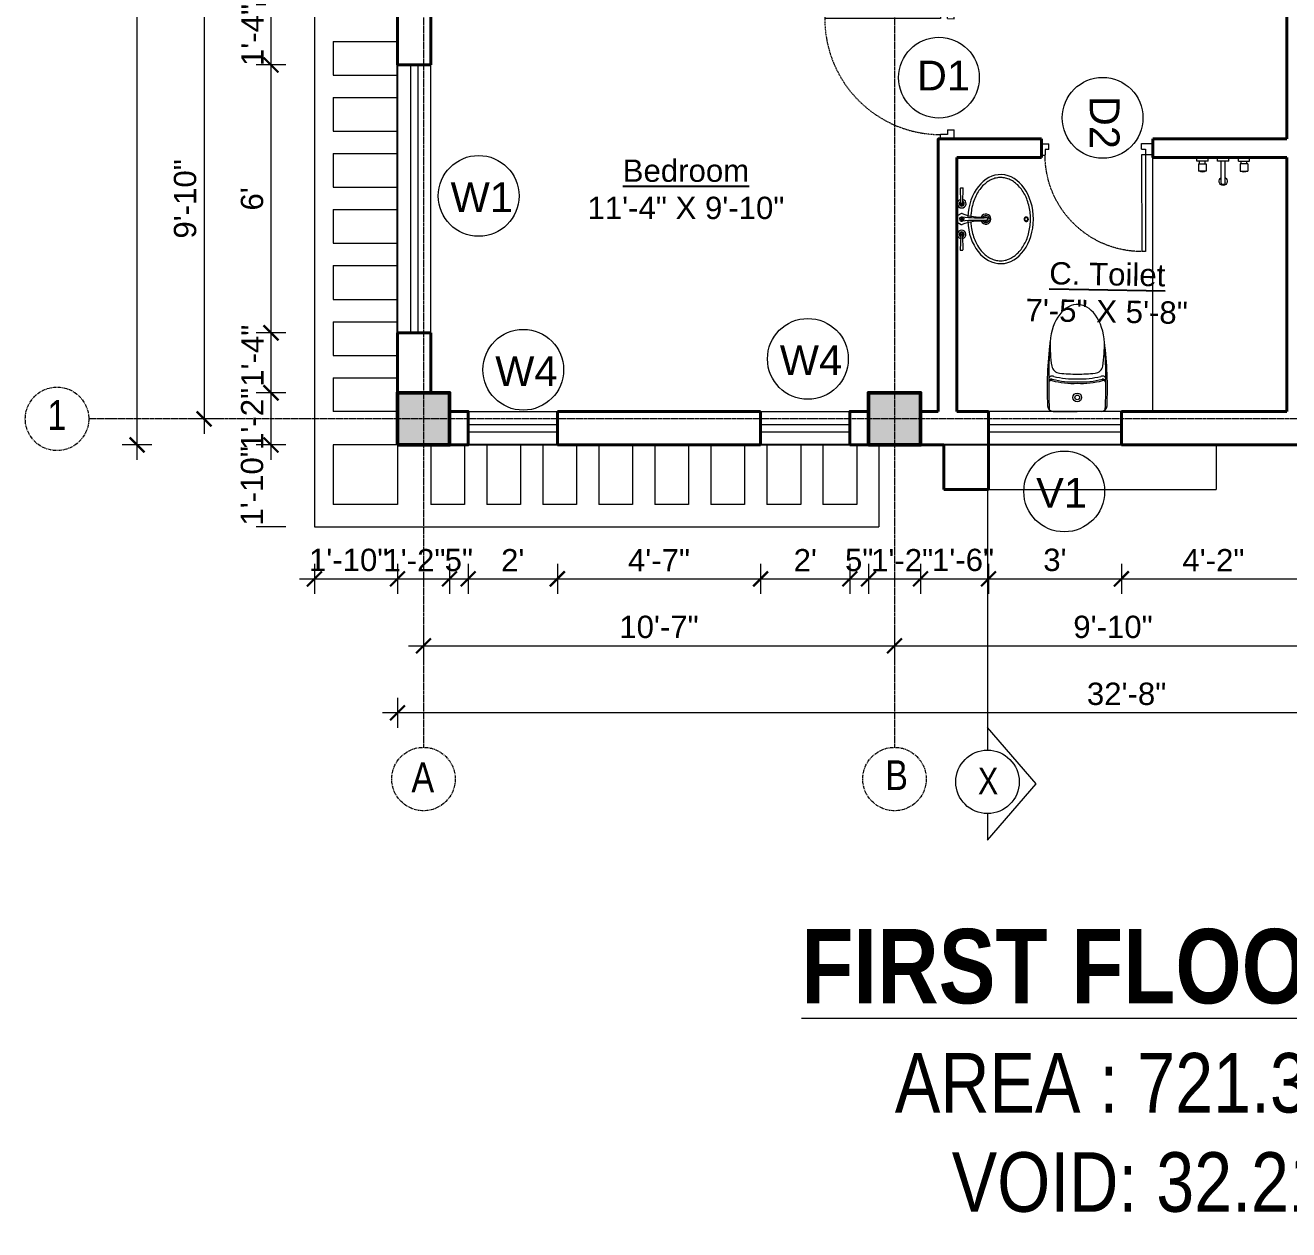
# Model space of a CAD drawing. Header units: inches. Extents: x 136316 to 155547, y -21384 to -17606.
# Drawn here: x 148834.1 to 149173.8, y -19967.6 to -19644 of the extents above; entities that cross this region are included whole.
import ezdxf

# ---------------------------------------------------------------- set-up
doc = ezdxf.new("R2010")
doc.units = ezdxf.units.IN
doc.header["$LTSCALE"] = 0.5
doc.header["$MEASUREMENT"] = 0
doc.header["$PDMODE"] = 66
doc.linetypes.add('CENTER', pattern=[2, 1.25, -0.25, 0.25, -0.25])
doc.linetypes.add('HIDDEN', pattern=[0.375, 0.25, -0.125])
for name, color, linetype, lineweight in [('Annotate-Lite.w', 177, 'Continuous', 9), ('Annotations-Bold.w', 177, 'Continuous', 13), ('C-COLUMN', 1, 'Continuous', 50), ('DIM', 4, 'Continuous', 5), ('DIM 1-100', 4, 'Continuous', 13), ('Door-Window.w', 4, 'Continuous', 15), ('Fittings', 9, 'Continuous', 5), ('Fixture-Fittings.w', 9, 'Continuous', 9), ('PARAPET', 50, 'Continuous', 13), ('TEXT', 220, 'Continuous', 9), ('Text-100.w', 254, 'Continuous', 9), ('Toilet', 7, 'Continuous', 25), ('wall', 1, 'Continuous', 40), ('window', 4, 'Continuous', 13)]:
    doc.layers.add(name, color=color, linetype=linetype, lineweight=lineweight)
doc.styles.add('ARAIL', font='ARIALN.TTF')
doc.styles.add('arial', font='arial.ttf')
doc.styles.add('arial.', font='arial.ttf')
doc.styles.add('gaurav', font='arial.ttf')
doc.styles.get("Standard").update_dxf_attribs({"font": 'arial.ttf'})
doc.dimstyles.new('1 by 96', dxfattribs={"dimtxt": 6, "dimasz": 4, "dimexe": 4, "dimexo": 4, "dimgap": 2, "dimtad": 1, "dimdec": 0, "dimzin": 0, "dimdsep": 46, "dimlunit": 4, "dimtxsty": 'Standard', "dimblk": 'ARCHTICK', "dimcen": 0, "dimdle": 4, "dimadec": 0, "dimazin": 0, "dimtfac": 1, "dimtdec": 0, "dimtix": 1, "dimtofl": 0, "dimtmove": 1, "dimatfit": 3, "dimldrblk": 'ARCHTICK', "dimfxl": 4, "dimfxlon": 1, "dimtolj": 1, "dimtzin": 0, "dimlwd": -1, "dimlwe": -1, "dimarcsym": 0})

# ---------------------------------------------------------------- blocks, each defined once
blk = doc.blocks.new('3-0')
at = {"ltscale": 3}
for p, q in [((11063.05, 10097.68), (11065.97, 10099.9)), ((11065.25, 10097.81), (11066.71, 10098.92)), ((11065.97, 10099.9), (11066.71, 10098.92)), ((11063.05, 10097.68), (11064.53, 10095.73)), ((11065.99, 10096.84), (11064.53, 10095.73)), ((11065.99, 10096.84), (11065.25, 10097.81)), ((11085.5, 10074.13), (11110.32, 10092.96)), ((11086.24, 10073.15), (11111.05, 10091.97)), ((11111.05, 10091.97), (11110.32, 10092.96)), ((11084.04, 10073.02), (11082.57, 10071.91)), ((11082.57, 10071.91), (11084.79, 10068.98)), ((11084.04, 10073.02), (11084.78, 10072.04)), ((11084.78, 10072.04), (11086.24, 10073.15)), ((11086.24, 10073.15), (11085.5, 10074.13)), ((11087.72, 10071.2), (11086.24, 10073.15)), ((11084.79, 10068.98), (11087.72, 10071.2))]:
    blk.add_line(p, q, dxfattribs=at)
at = {"layer": 'Door-Window.w', "color": 9, "linetype": 'HIDDEN', "lineweight": 18}
blk.add_arc((11085.5, 10074.13), 31.16, 37.1906, 127.1465, dxfattribs=at)
blk = doc.blocks.new('tht')
for p in [(672498.79, -367827.02), (672511.67, -367827.02)]:
    blk.add_line(p, (672505.23, -367827.02))
for radius in [1.17, 0.634]:
    blk.add_circle((672505.23, -367823.24), radius)
for centre, radius, start, end in [((672598.59, -367820.91), 101.47, 172.8664, 182.5999), ((672667.29, -367819.26), 169.75, 176.3006, 182.4712), ((672541.19, -367808.57), 43.29, 179.6519, 188.297), ((672469.27, -367808.57), 43.29, 351.703, 0.3481), ((672411.87, -367820.91), 101.47, 357.4001, 7.1336), ((672343.17, -367819.26), 169.75, 357.5288, 3.6994), ((672498.46, -367818.44), 0.947, 62.2033, 161.9404), ((672500.68, -367814.39), 2.36, 190.4701, 264.6079), ((672505.55, -367762.72), 54.26, 264.6079, 269.6591), ((672504.91, -367762.72), 54.26, 270.3409, 275.3921), ((672509.78, -367814.39), 2.36, 275.3921, 349.5299), ((672512, -367818.44), 0.947, 18.0596, 117.7967), ((672498.28, -367819.07), 0.741, 72.3593, 185.9315), ((672498.21, -367819.43), 0.718, 73.3813, 156.4724), ((672504.3, -367795.78), 23.7, 255.6185, 272.2533), ((672504.3, -367795.78), 23.31, 255.6185, 272.2533), ((672504.3, -367796.55), 21.73, 255.6185, 272.4575), ((672506.16, -367796.55), 21.73, 267.5425, 284.3815), ((672506.16, -367795.78), 23.7, 267.7467, 284.3815), ((672506.16, -367795.78), 23.31, 267.7467, 284.3815), ((672512.18, -367819.07), 0.741, 354.0685, 107.6407), ((672512.25, -367819.43), 0.718, 23.5276, 106.6187), ((672498.79, -367825.44), 1.57, 182.5999, 270), ((672511.67, -367825.44), 1.57, 270, 357.4001)]:
    blk.add_arc(centre, radius, start, end)
blk.add_ellipse((672505.23, -367809.67), major_axis=(0, -11.39), ratio=0.648116, start_param=1.570796, end_param=4.592942)
blk = doc.blocks.new('A$C604E024C')
at = {"linetype": 'ByBlock'}
for p, q in [((-107.3, 6.3), (-198.2, 8.5)), ((-101.1, 4.4), (-101.1, -4.4)), ((-101.1, 4.4), (-100.5, 4.4)), ((-100.5, 4.4), (-100.5, 0.6)), ((-100.5, 0.6), (-96.6, 0.6)), ((-100.5, 0), (-100.5, -3.8)), ((-100.5, 0), (-96.6, 0)), ((-96.6, 4.4), (-96.6, 0.6)), ((-96.6, 4.4), (-96, 4.4)), ((-96, 4.4), (-96, -3.8)), ((-5.6, 4.4), (-5.6, -4.4)), ((-5.6, 4.4), (-5, 4.4)), ((-5, 4.4), (-5, -3.8)), ((0, 12.9), (0, -12.9)), ((1.2, 4.4), (1.2, -4.4)), ((1.2, 4.4), (3.5, 4.4)), ((1.8, 3.8), (1.8, 0.6)), ((1.8, 3.8), (3.5, 3.8)), ((1.8, 0.6), (3.5, 0.6)), ((100.4, 2.2), (101, 2.4)), ((107.3, 6.3), (198.2, 8.5)), ((199.2, 7.5), (199.2, -7.5)), ((-107.3, -6.3), (-198.2, -8.5)), ((-101.1, -4.4), (-100.5, -4.4)), ((-100.5, -3.8), (-100.5, -4.4)), ((-96.6, 0), (-96.6, -4.4)), ((-96.6, -4.4), (-96, -4.4)), ((-96, -3.8), (-96, -4.4)), ((-5.6, -4.4), (-1.2, -4.4)), ((-5, -3.8), (-1.2, -3.8)), ((-1.2, -3.8), (-1.2, -4.4)), ((1.2, -4.4), (3.5, -4.4)), ((1.8, 0), (1.8, -3.8)), ((1.8, 0), (3.5, 0)), ((1.8, -3.8), (3.5, -3.8)), ((100.4, -2.2), (101, -2.4)), ((107.3, -6.3), (198.2, -8.5))]:
    blk.add_line(p, q, dxfattribs=at)
for points in [[(34.8, -2.5), (34.8, -2.5, 0.267949), (34.8, 2.5), (19.6, 28.9, 0.267949), (15.2, 31.4), (-15.2, 31.4, 0.267949), (-19.6, 28.9), (-34.8, 2.5, 0.267949), (-34.8, -2.5)], [(0, 12.9), (-4.6, 12.9, 0.267949), (-8.9, 10.4), (-13.5, 2.5, 0.267949), (-13.5, -2.5), (-8.9, -10.4, 0.267949), (-4.6, -12.9), (0, -12.9)], [(0, 12.9), (4.6, 12.9, -0.267949), (8.9, 10.4), (13.5, 2.5, -0.267949), (13.5, -2.5), (8.9, -10.4, -0.267949), (4.6, -12.9), (0, -12.9)], [(-14.6, -149.3, 0.267949), (-14.6, -154.3), (-9.4, -163.2, 0.267949), (-5.1, -165.7), (0, -165.7)], [(14.6, -149.3, -0.267949), (14.6, -154.3), (9.5, -163.2, -0.267949), (5.2, -165.7), (0, -165.7)]]:
    blk.add_lwpolyline(points, format="xyb", dxfattribs=at)
for centre, radius, start, end in [((-148.2, 0), 51.6, 171.62848, 188.37152), ((-198.2, 7.5), 1, 88.57669, 180), ((-98.6, 0), 27.8, 193.93526, 166.06474), ((-98.6, 0), 16.1, 203.47719, 156.52281), ((-98.6, 0), 13.6, 207.82536, 152.17464), ((-98.6, 0), 10.7, 215.76651, 144.23349), ((3.5, 2.2), 2.2, 301.40481, 90), ((3.5, 2.2), 1.6, 270, 90.01417), ((3.5, -1.9), 2.5, 270, 62.70974), ((98.6, 0), 27.8, 13.93526, 346.06474), ((98.6, 0), 16.1, 23.47719, 336.52281), ((98.6, 0), 13.6, 27.82536, 332.17464), ((98.6, 0), 10.7, 35.76651, 324.23349), ((198.2, 7.5), 1, 0, 91.42331), ((-198.2, -7.5), 1, 180, 271.42331), ((-325.4, -117.3), 312.4, 354.13327, 21.56539), ((-1093.1, -109.8), 1085, 357.18281, 5.67785), ((3.5, -1.9), 1.9, 270, 90), ((1083.5, -109.3), 1075.4, 174.30277, 182.87364), ((324.5, -117.1), 311.5, 158.41566, 185.92552), ((198.2, -7.5), 1, 268.57669, 0)]:
    blk.add_arc(centre, radius, start, end, dxfattribs=at)
blk.add_ellipse((98.6, 0), major_axis=(0, 4.4), ratio=0.647537, start_param=-0.996154, end_param=4.137747, dxfattribs=at)
blk.add_open_spline([(100.4, 2.2), (100.2, 2.6), (100, 2.9), (99.5, 3.4), (99.3, 3.6), (98.9, 3.8), (98.7, 3.8), (98.6, 3.8), (98.4, 3.8), (98.1, 3.7), (97.7, 3.5), (97.5, 3.3), (97.1, 2.8), (96.9, 2.5), (96.6, 1.8), (96.5, 1.3), (96.3, 0.3), (96.3, -0.3), (96.5, -1.6), (96.7, -2.1), (97.1, -2.9), (97.4, -3.2), (97.9, -3.6), (98.1, -3.7), (98.6, -3.8), (98.8, -3.8), (99.3, -3.6), (99.6, -3.4), (100, -2.9), (100.2, -2.6), (100.4, -2.2)], degree=3, knots=[5.296065, 5.296065, 5.296065, 5.296065, 5.668493, 5.668493, 6.044953, 6.044953, 6.283185, 6.283185, 6.283185, 6.618814, 6.618814, 6.954443, 6.954443, 7.290072, 7.290072, 7.6257, 7.6257, 8.094621, 8.094621, 8.563542, 8.563542, 8.940002, 8.940002, 9.316461, 9.316461, 9.692921, 9.692921, 10.069381, 10.069381, 10.411893, 10.411893, 10.411893, 10.411893], dxfattribs=at)
blk = doc.blocks.new('basin')
for radius, start, end in [(1.14, 113.503, 66.2712), (0.79, 126.715, 52.8739)]:
    blk.add_arc((134195.31, -39122.53), radius, start, end)
blk.add_ellipse((134195.31, -39125.83), major_axis=(-9.97, 0), ratio=0.736887, start_param=4.757716, end_param=10.948885)
blk.add_ellipse((134195.31, -39131.57), major_axis=(0.448, 0), ratio=0.674502)
for points, knots in [([(134194.69, -39119.15), (134194.32, -39119.17), (134193.96, -39119.2), (134193.09, -39119.32), (134192.57, -39119.42), (134191.58, -39119.69), (134191.1, -39119.85), (134190.19, -39120.23), (134189.76, -39120.45), (134188.95, -39120.93), (134188.57, -39121.2), (134187.89, -39121.77), (134187.59, -39122.07), (134187.06, -39122.71), (134186.83, -39123.04), (134186.45, -39123.73), (134186.3, -39124.08), (134186.09, -39124.79), (134186.03, -39125.15), (134185.99, -39125.61), (134185.99, -39125.72), (134185.99, -39125.83), (134185.99, -39126.08), (134186.01, -39126.34), (134186.11, -39126.94), (134186.2, -39127.29), (134186.47, -39127.97), (134186.64, -39128.31), (134187.06, -39128.96), (134187.31, -39129.28), (134187.88, -39129.88), (134188.2, -39130.16), (134188.9, -39130.7), (134189.28, -39130.94), (134190.1, -39131.39), (134190.53, -39131.59), (134191.45, -39131.93), (134191.92, -39132.08), (134192.9, -39132.31), (134193.4, -39132.4), (134194.43, -39132.51), (134194.94, -39132.53), (134195.97, -39132.52), (134196.49, -39132.48), (134197.5, -39132.35), (134198, -39132.25), (134198.97, -39132), (134199.44, -39131.84), (134200.34, -39131.48), (134200.76, -39131.27), (134201.56, -39130.8), (134201.93, -39130.55), (134202.61, -39130), (134202.91, -39129.71), (134203.45, -39129.1), (134203.69, -39128.78), (134204.08, -39128.12), (134204.24, -39127.78), (134204.48, -39127.09), (134204.56, -39126.74), (134204.64, -39126.04), (134204.64, -39125.69), (134204.57, -39124.98), (134204.49, -39124.62), (134204.25, -39123.91), (134204.09, -39123.56), (134203.69, -39122.89), (134203.45, -39122.56), (134202.89, -39121.93), (134202.58, -39121.63), (134201.88, -39121.07), (134201.49, -39120.81), (134200.67, -39120.35), (134200.22, -39120.13), (134199.3, -39119.77), (134198.81, -39119.62), (134197.81, -39119.37), (134197.29, -39119.28), (134196.49, -39119.19), (134196.22, -39119.16), (134195.94, -39119.15)], [4.778413, 4.778413, 4.778413, 4.778413, 4.89303, 4.89303, 5.060537, 5.060537, 5.228045, 5.228045, 5.395552, 5.395552, 5.56306, 5.56306, 5.730567, 5.730567, 5.898075, 5.898075, 6.065582, 6.065582, 6.233089, 6.233089, 6.283185, 6.283185, 6.283185, 6.401225, 6.401225, 6.564378, 6.564378, 6.727532, 6.727532, 6.890685, 6.890685, 7.053839, 7.053839, 7.216992, 7.216992, 7.380146, 7.380146, 7.543299, 7.543299, 7.706452, 7.706452, 7.869606, 7.869606, 8.032759, 8.032759, 8.195913, 8.195913, 8.359066, 8.359066, 8.52222, 8.52222, 8.685373, 8.685373, 8.848527, 8.848527, 9.01168, 9.01168, 9.174834, 9.174834, 9.337987, 9.337987, 9.501141, 9.501141, 9.668648, 9.668648, 9.836155, 9.836155, 10.003663, 10.003663, 10.17117, 10.17117, 10.338678, 10.338678, 10.506185, 10.506185, 10.673693, 10.673693, 10.8412, 10.8412, 10.929386, 10.929386, 10.929386, 10.929386]), ([(134195.86, -39131.57), (134195.86, -39131.55), (134195.86, -39131.52), (134195.84, -39131.46), (134195.83, -39131.44), (134195.79, -39131.36), (134195.75, -39131.32), (134195.66, -39131.25), (134195.6, -39131.23), (134195.46, -39131.18), (134195.36, -39131.16), (134195.17, -39131.17), (134195.07, -39131.2), (134194.94, -39131.27), (134194.9, -39131.3), (134194.83, -39131.37), (134194.8, -39131.4), (134194.77, -39131.48), (134194.76, -39131.52), (134194.75, -39131.6), (134194.76, -39131.65), (134194.79, -39131.73), (134194.81, -39131.76), (134194.87, -39131.83), (134194.9, -39131.86), (134194.98, -39131.9), (134195.02, -39131.92), (134195.15, -39131.97), (134195.25, -39131.99), (134195.44, -39131.98), (134195.54, -39131.95), (134195.67, -39131.89), (134195.72, -39131.85), (134195.79, -39131.78), (134195.81, -39131.75), (134195.85, -39131.67), (134195.86, -39131.63), (134195.86, -39131.58), (134195.86, -39131.58), (134195.86, -39131.57)], [0, 0, 0, 0, 0.188397, 0.188397, 0.376794, 0.376794, 0.73698, 0.73698, 1.097166, 1.097166, 1.657793, 1.657793, 2.21842, 2.21842, 2.564182, 2.564182, 2.840364, 2.840364, 3.116547, 3.116547, 3.39273, 3.39273, 3.668913, 3.668913, 3.945096, 3.945096, 4.221279, 4.221279, 4.783807, 4.783807, 5.346334, 5.346334, 5.697184, 5.697184, 5.974645, 5.974645, 6.252106, 6.252106, 6.283185, 6.283185, 6.283185, 6.283185])]:
    blk.add_open_spline(points, degree=3, knots=knots)
at = {"xscale": 0.03499430959345774, "yscale": 0.03499430959345774, "zscale": 0.03499430959345774, "rotation": 359.9929103328581}
blk.add_blockref('A$C604E024C', (134195.31, -39117.12), dxfattribs=at)
blk = doc.blocks.new('dhftx')
for p, q in [((6364.08, -39064.57), (6364.08, -39064.07)), ((6367.08, -39064.57), (6364.08, -39064.57)), ((6364.56, -39065.3), (6366.6, -39065.3)), ((6364.56, -39065.3), (6364.56, -39067.3)), ((6366.6, -39067.3), (6364.56, -39067.3)), ((6364.81, -39065.3), (6364.81, -39064.57)), ((6366.34, -39065.3), (6366.34, -39064.57)), ((6366.6, -39065.3), (6366.6, -39067.3)), ((6367.08, -39064.57), (6367.08, -39064.07)), ((6369.66, -39064.57), (6369.66, -39064.07)), ((6369.66, -39064.57), (6372.66, -39064.57)), ((6370.66, -39070.39), (6370.66, -39064.57)), ((6371.66, -39070.39), (6371.66, -39064.57)), ((6372.66, -39064.57), (6372.66, -39064.07)), ((6375.23, -39064.57), (6375.23, -39064.07)), ((6375.23, -39064.57), (6378.23, -39064.57)), ((6377.76, -39065.3), (6375.71, -39065.3)), ((6375.71, -39065.3), (6375.71, -39067.3)), ((6375.71, -39067.3), (6377.76, -39067.3)), ((6375.97, -39065.3), (6375.97, -39064.57)), ((6377.5, -39065.3), (6377.5, -39064.57)), ((6377.76, -39065.3), (6377.76, -39067.3)), ((6378.23, -39064.57), (6378.23, -39064.07))]:
    blk.add_line(p, q)
for centre, radius, start, end in [((6365.58, -39065.87), 1.66, 240.1832, 299.8168), ((6376.73, -39065.87), 1.66, 240.1832, 299.8168), ((6371.16, -39069.97), 1.11, 116.7926, 63.2074), ((6371.16, -39070.39), 0.5, 180, 0)]:
    blk.add_arc(centre, radius, start, end)
blk = doc.blocks.new('_ArchTick')
at = {"color": 0, "linetype": 'ByBlock', "const_width": 0.15}
blk.add_lwpolyline([(-0.5, -0.5), (0.5, 0.5)], dxfattribs=at)
blk = doc.blocks.new('*D364')
at = {"layer": 'Defpoints', "color": 0, "transparency": 16777216}
for p in [(148934.17, -19638.5), (148900.17, -19654.61), (148934.17, -19654.61)]:
    blk.add_point(p, dxfattribs=at)
at = {"layer": 'DIM 1-100', "color": 0, "transparency": 16777216}
for p, q in [((148900.17, -19634.5), (148900.17, -19658.61)), ((148904.17, -19638.5), (148896.17, -19638.5)), ((148904.17, -19654.61), (148896.17, -19654.61))]:
    blk.add_line(p, q, dxfattribs=at)
at = {"layer": 'DIM 1-100', "color": 0, "transparency": 16777216, "xscale": 4, "yscale": 4, "zscale": 4}
for p, rotation in [((148900.17, -19638.5), 90), ((148900.17, -19654.61), 270)]:
    blk.add_blockref('_ArchTick', p, dxfattribs=dict(at, rotation=rotation))
at = {"layer": 'DIM 1-100', "color": 0, "transparency": 16777216, "insert": (148895.16, -19646.56), "char_height": 6, "attachment_point": 5, "rotation": 90}
blk.add_mtext('\\A1;1\'-4"', dxfattribs=at)
blk = doc.blocks.new('*D365')
at = {"layer": 'Defpoints', "color": 0, "transparency": 16777216}
for p in [(148934.17, -19654.61), (148900.17, -19726.61), (148934.17, -19726.61)]:
    blk.add_point(p, dxfattribs=at)
at = {"layer": 'DIM 1-100', "color": 0, "transparency": 16777216}
for p, q in [((148900.17, -19650.61), (148900.17, -19730.61)), ((148904.17, -19654.61), (148896.17, -19654.61)), ((148904.17, -19726.61), (148896.17, -19726.61))]:
    blk.add_line(p, q, dxfattribs=at)
at = {"layer": 'DIM 1-100', "color": 0, "transparency": 16777216, "xscale": 4, "yscale": 4, "zscale": 4}
for p, rotation in [((148900.17, -19654.61), 90), ((148900.17, -19726.61), 270)]:
    blk.add_blockref('_ArchTick', p, dxfattribs=dict(at, rotation=rotation))
at = {"layer": 'DIM 1-100', "color": 0, "transparency": 16777216, "insert": (148895.1, -19690.61), "char_height": 6, "attachment_point": 5, "rotation": 90}
blk.add_mtext("\\A1;6'", dxfattribs=at)
blk = doc.blocks.new('*D366')
at = {"layer": 'Defpoints', "color": 0, "transparency": 16777216}
for p in [(148934.17, -19726.61), (148900.17, -19742.73), (148934.17, -19742.73)]:
    blk.add_point(p, dxfattribs=at)
at = {"layer": 'DIM 1-100', "color": 0, "transparency": 16777216}
for p, q in [((148900.17, -19722.61), (148900.17, -19746.73)), ((148904.17, -19726.61), (148896.17, -19726.61)), ((148904.17, -19742.73), (148896.17, -19742.73))]:
    blk.add_line(p, q, dxfattribs=at)
at = {"layer": 'DIM 1-100', "color": 0, "transparency": 16777216, "xscale": 4, "yscale": 4, "zscale": 4}
for p, rotation in [((148900.17, -19726.61), 90), ((148900.17, -19742.73), 270)]:
    blk.add_blockref('_ArchTick', p, dxfattribs=dict(at, rotation=rotation))
at = {"layer": 'DIM 1-100', "color": 0, "transparency": 16777216, "insert": (148895.16, -19732.76), "char_height": 6, "attachment_point": 5, "rotation": 90}
blk.add_mtext('\\A1;1\'-4"', dxfattribs=at)
blk = doc.blocks.new('*D367')
at = {"layer": 'Defpoints', "color": 0, "transparency": 16777216}
for p in [(148934.17, -19742.73), (148900.17, -19756.73), (148934.17, -19756.73)]:
    blk.add_point(p, dxfattribs=at)
at = {"layer": 'DIM 1-100', "color": 0, "transparency": 16777216}
for p, q in [((148900.17, -19738.73), (148900.17, -19760.73)), ((148904.17, -19742.73), (148896.17, -19742.73)), ((148904.17, -19756.73), (148896.17, -19756.73))]:
    blk.add_line(p, q, dxfattribs=at)
at = {"layer": 'DIM 1-100', "color": 0, "transparency": 16777216, "xscale": 4, "yscale": 4, "zscale": 4}
for p, rotation in [((148900.17, -19742.73), 90), ((148900.17, -19756.73), 270)]:
    blk.add_blockref('_ArchTick', p, dxfattribs=dict(at, rotation=rotation))
at = {"layer": 'DIM 1-100', "color": 0, "transparency": 16777216, "insert": (148895.11, -19749.73), "char_height": 6, "attachment_point": 5, "rotation": 90}
blk.add_mtext('\\A1;1\'-2"', dxfattribs=at)
blk = doc.blocks.new('*D368')
at = {"layer": 'Defpoints', "color": 0, "transparency": 16777216}
for p in [(148934.17, -19756.73), (148900.17, -19778.73), (148911.84, -19778.73)]:
    blk.add_point(p, dxfattribs=at)
at = {"layer": 'DIM 1-100', "color": 0, "transparency": 16777216}
for p, q in [((148904.17, -19756.73), (148896.17, -19756.73)), ((148904.17, -19778.73), (148896.17, -19778.73))]:
    blk.add_line(p, q, dxfattribs=at)
at = {"layer": 'DIM 1-100', "color": 0, "transparency": 16777216, "insert": (148895.1, -19767.73), "char_height": 6, "attachment_point": 5, "rotation": 90}
blk.add_mtext('\\A1;1\'-10"', dxfattribs=at)
blk = doc.blocks.new('*D295')
at = {"layer": 'Defpoints', "color": 0, "transparency": 16777216}
for p in [(148934.17, -19631.5), (148882.17, -19749.73), (148934.17, -19749.73)]:
    blk.add_point(p, dxfattribs=at)
at = {"layer": 'DIM 1-100', "color": 0, "transparency": 16777216}
for p, q in [((148882.17, -19627.5), (148882.17, -19753.73)), ((148886.17, -19631.5), (148878.17, -19631.5)), ((148886.17, -19749.73), (148878.17, -19749.73))]:
    blk.add_line(p, q, dxfattribs=at)
at = {"layer": 'DIM 1-100', "color": 0, "transparency": 16777216, "xscale": 4, "yscale": 4, "zscale": 4}
for p, rotation in [((148882.17, -19631.5), 90), ((148882.17, -19749.73), 270)]:
    blk.add_blockref('_ArchTick', p, dxfattribs=dict(at, rotation=rotation))
at = {"layer": 'DIM 1-100', "color": 0, "transparency": 16777216, "insert": (148877.1, -19690.61), "char_height": 6, "attachment_point": 5, "rotation": 90}
blk.add_mtext('\\A1;9\'-10"', dxfattribs=at)
blk = doc.blocks.new('*D296')
at = {"layer": 'Defpoints', "color": 0, "transparency": 16777216}
for p in [(148864.17, -19455.43), (148934.17, -19455.43), (148934.17, -19756.73)]:
    blk.add_point(p, dxfattribs=at)
at = {"layer": 'DIM 1-100', "color": 0, "transparency": 16777216}
for p, q in [((148864.17, -19760.73), (148864.17, -19451.43)), ((148868.17, -19455.43), (148860.17, -19455.43)), ((148868.17, -19756.73), (148860.17, -19756.73))]:
    blk.add_line(p, q, dxfattribs=at)
at = {"layer": 'DIM 1-100', "color": 0, "transparency": 16777216, "xscale": 4, "yscale": 4, "zscale": 4}
for p, rotation in [((148864.17, -19455.43), 90), ((148864.17, -19756.73), 270)]:
    blk.add_blockref('_ArchTick', p, dxfattribs=dict(at, rotation=rotation))
at = {"layer": 'DIM 1-100', "color": 0, "transparency": 16777216, "insert": (148859.1, -19606.08), "char_height": 6, "attachment_point": 5, "rotation": 90}
blk.add_mtext('\\A1;25\'-1"', dxfattribs=at)
blk = doc.blocks.new('*D369')
at = {"layer": 'Defpoints', "color": 0, "transparency": 16777216}
for p in [(148934.17, -19756.73), (148948.17, -19756.73), (148948.17, -19792.73)]:
    blk.add_point(p, dxfattribs=at)
at = {"layer": 'DIM 1-100', "color": 0, "transparency": 16777216}
for p, q in [((148934.17, -19788.73), (148934.17, -19796.73)), ((148948.17, -19788.73), (148948.17, -19796.73)), ((148930.17, -19792.73), (148952.17, -19792.73))]:
    blk.add_line(p, q, dxfattribs=at)
at = {"layer": 'DIM 1-100', "color": 0, "transparency": 16777216, "xscale": 4, "yscale": 4, "zscale": 4, "rotation": 180}
blk.add_blockref('_ArchTick', (148934.17, -19792.73), dxfattribs=at)
at = {"layer": 'DIM 1-100', "color": 0, "transparency": 16777216, "xscale": 4, "yscale": 4, "zscale": 4}
blk.add_blockref('_ArchTick', (148948.17, -19792.73), dxfattribs=at)
at = {"layer": 'DIM 1-100', "color": 0, "transparency": 16777216, "insert": (148938.74, -19787.72), "char_height": 6, "attachment_point": 5}
blk.add_mtext('\\A1;1\'-2"', dxfattribs=at)
blk = doc.blocks.new('*D370')
at = {"layer": 'Defpoints', "color": 0, "transparency": 16777216}
for p in [(148948.17, -19756.73), (148953.17, -19756.73), (148953.17, -19792.73)]:
    blk.add_point(p, dxfattribs=at)
at = {"layer": 'DIM 1-100', "color": 0, "transparency": 16777216}
for p, q in [((148948.17, -19788.73), (148948.17, -19796.73)), ((148953.17, -19788.73), (148953.17, -19796.73))]:
    blk.add_line(p, q, dxfattribs=at)
at = {"layer": 'DIM 1-100', "color": 0, "transparency": 16777216, "insert": (148950.67, -19787.68), "char_height": 6, "attachment_point": 5}
blk.add_mtext('\\A1;5"', dxfattribs=at)
blk = doc.blocks.new('*D326')
at = {"layer": 'Defpoints', "color": 0, "transparency": 16777216}
for p in [(148953.17, -19756.73), (148977.17, -19756.73), (148977.17, -19792.73)]:
    blk.add_point(p, dxfattribs=at)
at = {"layer": 'DIM 1-100', "color": 0, "transparency": 16777216}
for p, q in [((148953.17, -19788.73), (148953.17, -19796.73)), ((148977.17, -19788.73), (148977.17, -19796.73)), ((148949.17, -19792.73), (148981.17, -19792.73))]:
    blk.add_line(p, q, dxfattribs=at)
at = {"layer": 'DIM 1-100', "color": 0, "transparency": 16777216, "xscale": 4, "yscale": 4, "zscale": 4, "rotation": 180}
blk.add_blockref('_ArchTick', (148953.17, -19792.73), dxfattribs=at)
at = {"layer": 'DIM 1-100', "color": 0, "transparency": 16777216, "xscale": 4, "yscale": 4, "zscale": 4}
blk.add_blockref('_ArchTick', (148977.17, -19792.73), dxfattribs=at)
at = {"layer": 'DIM 1-100', "color": 0, "transparency": 16777216, "insert": (148965.17, -19787.72), "char_height": 6, "attachment_point": 5}
blk.add_mtext("\\A1;2'", dxfattribs=at)
blk = doc.blocks.new('*D327')
at = {"layer": 'Defpoints', "color": 0, "transparency": 16777216}
for p in [(148977.17, -19756.73), (149031.82, -19756.73), (149031.82, -19792.73)]:
    blk.add_point(p, dxfattribs=at)
at = {"layer": 'DIM 1-100', "color": 0, "transparency": 16777216}
for p, q in [((148977.17, -19788.73), (148977.17, -19796.73)), ((149031.82, -19788.73), (149031.82, -19796.73)), ((148973.17, -19792.73), (149035.82, -19792.73))]:
    blk.add_line(p, q, dxfattribs=at)
at = {"layer": 'DIM 1-100', "color": 0, "transparency": 16777216, "xscale": 4, "yscale": 4, "zscale": 4, "rotation": 180}
blk.add_blockref('_ArchTick', (148977.17, -19792.73), dxfattribs=at)
at = {"layer": 'DIM 1-100', "color": 0, "transparency": 16777216, "xscale": 4, "yscale": 4, "zscale": 4}
blk.add_blockref('_ArchTick', (149031.82, -19792.73), dxfattribs=at)
at = {"layer": 'DIM 1-100', "color": 0, "transparency": 16777216, "insert": (149004.49, -19787.73), "char_height": 6, "attachment_point": 5}
blk.add_mtext('\\A1;4\'-7"', dxfattribs=at)
blk = doc.blocks.new('*D328')
at = {"layer": 'Defpoints', "color": 0, "transparency": 16777216}
for p in [(149031.82, -19756.73), (149055.82, -19756.73), (149055.82, -19792.73)]:
    blk.add_point(p, dxfattribs=at)
at = {"layer": 'DIM 1-100', "color": 0, "transparency": 16777216}
for p, q in [((149031.82, -19788.73), (149031.82, -19796.73)), ((149055.82, -19788.73), (149055.82, -19796.73)), ((149027.82, -19792.73), (149059.82, -19792.73))]:
    blk.add_line(p, q, dxfattribs=at)
at = {"layer": 'DIM 1-100', "color": 0, "transparency": 16777216, "xscale": 4, "yscale": 4, "zscale": 4, "rotation": 180}
blk.add_blockref('_ArchTick', (149031.82, -19792.73), dxfattribs=at)
at = {"layer": 'DIM 1-100', "color": 0, "transparency": 16777216, "xscale": 4, "yscale": 4, "zscale": 4}
blk.add_blockref('_ArchTick', (149055.82, -19792.73), dxfattribs=at)
at = {"layer": 'DIM 1-100', "color": 0, "transparency": 16777216, "insert": (149043.82, -19787.72), "char_height": 6, "attachment_point": 5}
blk.add_mtext("\\A1;2'", dxfattribs=at)
blk = doc.blocks.new('*D329')
at = {"layer": 'Defpoints', "color": 0, "transparency": 16777216}
for p in [(149055.82, -19756.73), (149060.82, -19756.73), (149060.82, -19792.73)]:
    blk.add_point(p, dxfattribs=at)
at = {"layer": 'DIM 1-100', "color": 0, "transparency": 16777216}
for p, q in [((149055.82, -19788.73), (149055.82, -19796.73)), ((149060.82, -19788.73), (149060.82, -19796.73))]:
    blk.add_line(p, q, dxfattribs=at)
at = {"layer": 'DIM 1-100', "color": 0, "transparency": 16777216, "insert": (149058.32, -19787.68), "char_height": 6, "attachment_point": 5}
blk.add_mtext('\\A1;5"', dxfattribs=at)
blk = doc.blocks.new('*D330')
at = {"layer": 'Defpoints', "color": 0, "transparency": 16777216}
for p in [(149060.82, -19756.73), (149074.82, -19756.73), (149074.82, -19792.73)]:
    blk.add_point(p, dxfattribs=at)
at = {"layer": 'DIM 1-100', "color": 0, "transparency": 16777216}
for p, q in [((149060.82, -19788.73), (149060.82, -19796.73)), ((149074.82, -19788.73), (149074.82, -19796.73)), ((149056.82, -19792.73), (149078.82, -19792.73))]:
    blk.add_line(p, q, dxfattribs=at)
at = {"layer": 'DIM 1-100', "color": 0, "transparency": 16777216, "xscale": 4, "yscale": 4, "zscale": 4, "rotation": 180}
blk.add_blockref('_ArchTick', (149060.82, -19792.73), dxfattribs=at)
at = {"layer": 'DIM 1-100', "color": 0, "transparency": 16777216, "xscale": 4, "yscale": 4, "zscale": 4}
blk.add_blockref('_ArchTick', (149074.82, -19792.73), dxfattribs=at)
at = {"layer": 'DIM 1-100', "color": 0, "transparency": 16777216, "insert": (149069.87, -19787.72), "char_height": 6, "attachment_point": 5}
blk.add_mtext('\\A1;1\'-2"', dxfattribs=at)
blk = doc.blocks.new('*D331')
at = {"layer": 'Defpoints', "color": 0, "transparency": 16777216}
for p in [(149074.82, -19756.73), (149093.07, -19756.73), (149093.07, -19792.73)]:
    blk.add_point(p, dxfattribs=at)
at = {"layer": 'DIM 1-100', "color": 0, "transparency": 16777216}
for p, q in [((149074.82, -19788.73), (149074.82, -19796.73)), ((149093.07, -19788.73), (149093.07, -19796.73)), ((149070.82, -19792.73), (149097.07, -19792.73))]:
    blk.add_line(p, q, dxfattribs=at)
at = {"layer": 'DIM 1-100', "color": 0, "transparency": 16777216, "xscale": 4, "yscale": 4, "zscale": 4, "rotation": 180}
blk.add_blockref('_ArchTick', (149074.82, -19792.73), dxfattribs=at)
at = {"layer": 'DIM 1-100', "color": 0, "transparency": 16777216, "xscale": 4, "yscale": 4, "zscale": 4}
blk.add_blockref('_ArchTick', (149093.07, -19792.73), dxfattribs=at)
at = {"layer": 'DIM 1-100', "color": 0, "transparency": 16777216, "insert": (149086.24, -19787.67), "char_height": 6, "attachment_point": 5}
blk.add_mtext('\\A1;1\'-6"', dxfattribs=at)
blk = doc.blocks.new('*D332')
at = {"layer": 'Defpoints', "color": 0, "transparency": 16777216}
for p in [(149093.07, -19756.73), (149128.82, -19756.73), (149128.82, -19792.73)]:
    blk.add_point(p, dxfattribs=at)
at = {"layer": 'DIM 1-100', "color": 0, "transparency": 16777216}
for p, q in [((149093.07, -19788.73), (149093.07, -19796.73)), ((149128.82, -19788.73), (149128.82, -19796.73)), ((149089.07, -19792.73), (149132.82, -19792.73))]:
    blk.add_line(p, q, dxfattribs=at)
at = {"layer": 'DIM 1-100', "color": 0, "transparency": 16777216, "xscale": 4, "yscale": 4, "zscale": 4, "rotation": 180}
blk.add_blockref('_ArchTick', (149093.07, -19792.73), dxfattribs=at)
at = {"layer": 'DIM 1-100', "color": 0, "transparency": 16777216, "xscale": 4, "yscale": 4, "zscale": 4}
blk.add_blockref('_ArchTick', (149128.82, -19792.73), dxfattribs=at)
at = {"layer": 'DIM 1-100', "color": 0, "transparency": 16777216, "insert": (149110.94, -19787.66), "char_height": 6, "attachment_point": 5}
blk.add_mtext("\\A1;3'", dxfattribs=at)
blk = doc.blocks.new('*D333')
at = {"layer": 'Defpoints', "color": 0, "transparency": 16777216}
for p in [(149128.82, -19756.73), (149178.32, -19756.73), (149178.32, -19792.73)]:
    blk.add_point(p, dxfattribs=at)
at = {"layer": 'DIM 1-100', "color": 0, "transparency": 16777216}
for p, q in [((149128.82, -19788.73), (149128.82, -19796.73)), ((149178.32, -19788.73), (149178.32, -19796.73)), ((149124.82, -19792.73), (149182.32, -19792.73))]:
    blk.add_line(p, q, dxfattribs=at)
at = {"layer": 'DIM 1-100', "color": 0, "transparency": 16777216, "xscale": 4, "yscale": 4, "zscale": 4, "rotation": 180}
blk.add_blockref('_ArchTick', (149128.82, -19792.73), dxfattribs=at)
at = {"layer": 'DIM 1-100', "color": 0, "transparency": 16777216, "xscale": 4, "yscale": 4, "zscale": 4}
blk.add_blockref('_ArchTick', (149178.32, -19792.73), dxfattribs=at)
at = {"layer": 'DIM 1-100', "color": 0, "transparency": 16777216, "insert": (149153.57, -19787.72), "char_height": 6, "attachment_point": 5}
blk.add_mtext('\\A1;4\'-2"', dxfattribs=at)
blk = doc.blocks.new('*D339')
at = {"layer": 'Defpoints', "color": 0, "transparency": 16777216}
for p in [(148934.17, -19756.73), (148911.84, -19778.73), (148934.17, -19792.73)]:
    blk.add_point(p, dxfattribs=at)
at = {"layer": 'DIM 1-100', "color": 0, "transparency": 16777216}
for p, q in [((148911.84, -19788.73), (148911.84, -19796.73)), ((148934.17, -19788.73), (148934.17, -19796.73)), ((148907.84, -19792.73), (148938.17, -19792.73))]:
    blk.add_line(p, q, dxfattribs=at)
at = {"layer": 'DIM 1-100', "color": 0, "transparency": 16777216, "xscale": 4, "yscale": 4, "zscale": 4, "rotation": 180}
blk.add_blockref('_ArchTick', (148911.84, -19792.73), dxfattribs=at)
at = {"layer": 'DIM 1-100', "color": 0, "transparency": 16777216, "xscale": 4, "yscale": 4, "zscale": 4}
blk.add_blockref('_ArchTick', (148934.17, -19792.73), dxfattribs=at)
at = {"layer": 'DIM 1-100', "color": 0, "transparency": 16777216, "insert": (148921.06, -19787.67), "char_height": 6, "attachment_point": 5}
blk.add_mtext('\\A1;1\'-10"', dxfattribs=at)
blk = doc.blocks.new('*D340')
at = {"layer": 'Defpoints', "color": 0, "transparency": 16777216}
for p in [(148941.17, -19756.73), (149067.82, -19756.73), (149067.82, -19810.73)]:
    blk.add_point(p, dxfattribs=at)
at = {"layer": 'DIM 1-100', "color": 0, "transparency": 16777216}
for p, q in [((148941.17, -19806.73), (148941.17, -19814.73)), ((149067.82, -19806.73), (149067.82, -19814.73)), ((148937.17, -19810.73), (149071.82, -19810.73))]:
    blk.add_line(p, q, dxfattribs=at)
at = {"layer": 'DIM 1-100', "color": 0, "transparency": 16777216, "xscale": 4, "yscale": 4, "zscale": 4, "rotation": 180}
blk.add_blockref('_ArchTick', (148941.17, -19810.73), dxfattribs=at)
at = {"layer": 'DIM 1-100', "color": 0, "transparency": 16777216, "xscale": 4, "yscale": 4, "zscale": 4}
blk.add_blockref('_ArchTick', (149067.82, -19810.73), dxfattribs=at)
at = {"layer": 'DIM 1-100', "color": 0, "transparency": 16777216, "insert": (149004.49, -19805.67), "char_height": 6, "attachment_point": 5}
blk.add_mtext('\\A1;10\'-7"', dxfattribs=at)
blk = doc.blocks.new('*D341')
at = {"layer": 'Defpoints', "color": 0, "transparency": 16777216}
for p in [(149067.82, -19756.73), (149185.32, -19756.73), (149185.32, -19810.73)]:
    blk.add_point(p, dxfattribs=at)
at = {"layer": 'DIM 1-100', "color": 0, "transparency": 16777216}
for p, q in [((149067.82, -19806.73), (149067.82, -19814.73)), ((149185.32, -19806.73), (149185.32, -19814.73)), ((149063.82, -19810.73), (149189.32, -19810.73))]:
    blk.add_line(p, q, dxfattribs=at)
at = {"layer": 'DIM 1-100', "color": 0, "transparency": 16777216, "xscale": 4, "yscale": 4, "zscale": 4, "rotation": 180}
blk.add_blockref('_ArchTick', (149067.82, -19810.73), dxfattribs=at)
at = {"layer": 'DIM 1-100', "color": 0, "transparency": 16777216, "xscale": 4, "yscale": 4, "zscale": 4}
blk.add_blockref('_ArchTick', (149185.32, -19810.73), dxfattribs=at)
at = {"layer": 'DIM 1-100', "color": 0, "transparency": 16777216, "insert": (149126.57, -19805.67), "char_height": 6, "attachment_point": 5}
blk.add_mtext('\\A1;9\'-10"', dxfattribs=at)
blk = doc.blocks.new('*D264')
at = {"layer": 'Defpoints', "color": 0, "transparency": 16777216}
for p in [(148934.17, -19756.73), (149326.27, -19756.73), (148934.17, -19828.73)]:
    blk.add_point(p, dxfattribs=at)
at = {"layer": 'DIM 1-100', "color": 0, "transparency": 16777216}
for p, q in [((148934.17, -19824.73), (148934.17, -19832.73)), ((149326.27, -19824.73), (149326.27, -19832.73)), ((149330.27, -19828.73), (148930.17, -19828.73))]:
    blk.add_line(p, q, dxfattribs=at)
at = {"layer": 'DIM 1-100', "color": 0, "transparency": 16777216, "xscale": 4, "yscale": 4, "zscale": 4, "rotation": 180}
blk.add_blockref('_ArchTick', (148934.17, -19828.73), dxfattribs=at)
at = {"layer": 'DIM 1-100', "color": 0, "transparency": 16777216, "xscale": 4, "yscale": 4, "zscale": 4}
blk.add_blockref('_ArchTick', (149326.27, -19828.73), dxfattribs=at)
at = {"layer": 'DIM 1-100', "color": 0, "transparency": 16777216, "insert": (149130.22, -19823.66), "char_height": 6, "attachment_point": 5}
blk.add_mtext('\\A1;32\'-8"', dxfattribs=at)

msp = doc.modelspace()

# ---------------------------------------------------------------- hatches: boundary and pattern name
at = {"layer": 'C-COLUMN'}
h = msp.add_hatch(color=256, dxfattribs=at)
h.dxf.hatch_style = 1
h.paths.add_polyline_path([(148948.17, -19742.73), (148934.17, -19742.73), (148934.17, -19756.73), (148948.17, -19756.73)])
h = msp.add_hatch(color=256, dxfattribs=at)
h.dxf.hatch_style = 1
h.paths.add_polyline_path([(149074.82, -19742.73), (149060.82, -19742.73), (149060.82, -19756.73), (149074.82, -19756.73)])

# ---------------------------------------------------------------- linework, layer by layer
at = {"layer": 'Annotate-Lite.w', "ltscale": 0.005}
for centre in [(149079.76, -19658.02), (149123.77, -19668.83), (148956.01, -19689.81), (149044.52, -19733.61), (148968, -19736.53), (149113.45, -19769.24)]:
    msp.add_circle(centre, 10.86, dxfattribs=at)
at = {"layer": 'Annotations-Bold.w', "linetype": 'CENTER', "ltscale": 0.3}
for p, q in [((148941.17, -19391.25), (148941.17, -19838)), ((149067.82, -19391.25), (149067.82, -19838)), ((149411.39, -19749.73), (148851.17, -19749.73))]:
    msp.add_line(p, q, dxfattribs=at)
at = {"layer": 'Annotations-Bold.w', "linetype": 'CENTER', "ltscale": 1.5}
for centre in [(148842.64, -19749.73), (148941.17, -19846.53), (149067.82, -19846.53)]:
    msp.add_circle(centre, 8.53, dxfattribs=at)
at = {"layer": 'C-COLUMN'}
for points in [[(148934.17, -19756.73), (148948.17, -19756.73), (148948.17, -19742.73), (148934.17, -19742.73)], [(149060.82, -19756.73), (149074.82, -19756.73), (149074.82, -19742.73), (149060.82, -19742.73)]]:
    msp.add_lwpolyline(points, close=True, dxfattribs=at)
at = {"layer": 'Defpoints'}
msp.add_lwpolyline([(149335.85, -19513.97), (149326.27, -19756.73), (148934.17, -19756.73), (148934.28, -19453.33), (149335.85, -19513.97)], dxfattribs=at)
at = {"layer": 'DIM'}
for p, q in [((148953.17, -19747.73), (148977.17, -19747.73)), ((149031.82, -19747.73), (149055.82, -19747.73)), ((148953.17, -19751.23), (148977.17, -19751.23)), ((148953.17, -19753.23), (148977.17, -19753.23)), ((149031.82, -19751.23), (149055.82, -19751.23)), ((149031.82, -19753.23), (149055.82, -19753.23)), ((148977.17, -19756.73), (148953.17, -19756.73)), ((149055.82, -19756.73), (149031.82, -19756.73))]:
    msp.add_line(p, q, dxfattribs=at)
at = {"layer": 'Fittings'}
msp.add_line((149137.32, -19747.73), (149137.32, -19679.5), dxfattribs=at)
at = {"layer": 'PARAPET', "ltscale": 100}
for p, q in [((148911.84, -19627.5), (148911.84, -19778.73)), ((148916.86, -19648.31), (148916.86, -19657.37)), ((148916.86, -19648.31), (148934.17, -19648.31)), ((148916.86, -19657.37), (148934.17, -19657.37)), ((148916.86, -19663.37), (148916.86, -19672.43)), ((148916.86, -19663.37), (148934.17, -19663.37)), ((148916.86, -19672.43), (148934.17, -19672.43)), ((148916.86, -19678.43), (148916.86, -19687.49)), ((148916.86, -19678.43), (148934.17, -19678.43)), ((148916.86, -19687.49), (148934.17, -19687.49)), ((148916.86, -19693.49), (148916.86, -19702.55)), ((148916.86, -19693.49), (148934.17, -19693.49)), ((148916.86, -19702.55), (148934.17, -19702.55)), ((148916.86, -19708.55), (148916.86, -19717.61)), ((148916.86, -19708.55), (148934.17, -19708.55)), ((148916.86, -19717.61), (148934.17, -19717.61)), ((148916.86, -19723.61), (148916.86, -19732.67)), ((148916.86, -19723.61), (148934.17, -19723.61)), ((148916.86, -19732.67), (148934.17, -19732.67)), ((148916.86, -19738.67), (148916.86, -19747.73)), ((148916.86, -19738.67), (148934.17, -19738.67)), ((148934.17, -19747.73), (148916.86, -19747.73)), ((148916.86, -19756.73), (148916.86, -19772.73)), ((148934.17, -19756.73), (148916.86, -19756.73)), ((148934.17, -19756.73), (148934.17, -19772.73)), ((148943.17, -19756.73), (148943.17, -19772.73)), ((148952.23, -19756.73), (148952.23, -19772.73)), ((148958.23, -19756.73), (148958.23, -19772.73)), ((148967.29, -19756.73), (148967.29, -19772.73)), ((148973.29, -19756.73), (148973.29, -19772.73)), ((148982.35, -19756.73), (148982.35, -19772.73)), ((148988.35, -19756.73), (148988.35, -19772.73)), ((148997.41, -19756.73), (148997.41, -19772.73)), ((149003.41, -19756.73), (149003.41, -19772.73)), ((149012.47, -19756.73), (149012.47, -19772.73)), ((149018.47, -19756.73), (149018.47, -19772.73)), ((149027.53, -19756.73), (149027.53, -19772.73)), ((149033.53, -19756.73), (149033.53, -19772.73)), ((149042.59, -19756.73), (149042.59, -19772.73)), ((149048.59, -19756.73), (149048.59, -19772.73)), ((149057.65, -19756.73), (149057.65, -19772.73)), ((149063.65, -19756.73), (149063.65, -19778.73)), ((149063.65, -19756.73), (149063.65, -19772.73)), ((149154.32, -19756.73), (149154.32, -19768.73)), ((149093.07, -19768.73), (149154.32, -19768.73)), ((148934.17, -19772.73), (148916.86, -19772.73)), ((148952.23, -19772.73), (148943.17, -19772.73)), ((148967.29, -19772.73), (148958.23, -19772.73)), ((148982.35, -19772.73), (148973.29, -19772.73)), ((148997.41, -19772.73), (148988.35, -19772.73)), ((149012.47, -19772.73), (149003.41, -19772.73)), ((149027.53, -19772.73), (149018.47, -19772.73)), ((149042.59, -19772.73), (149033.53, -19772.73)), ((149057.65, -19772.73), (149048.59, -19772.73)), ((148911.84, -19778.73), (149063.65, -19778.73))]:
    msp.add_line(p, q, dxfattribs=at)
at = {"layer": 'TEXT'}
for points in [[(149092.82, -19756.73), (149092.82, -19838.76)], [(149092.82, -19855.83), (149092.82, -19862.97), (149105.9, -19847.83), (149092.82, -19832.69)]]:
    msp.add_lwpolyline(points, dxfattribs=at)
msp.add_circle((149092.82, -19847.29), 8.53, dxfattribs=at)
at = {"layer": 'Toilet', "linetype": 'HIDDEN', "ltscale": 100}
msp.add_line((149128.82, -19756.73), (149326.27, -19756.73), dxfattribs=at)
at = {"layer": 'wall'}
for p, q in [((149173.32, -19674.5), (149173.32, -19624.5)), ((148934.17, -19654.61), (148934.17, -19638.5)), ((148943.17, -19654.61), (148943.17, -19638.5)), ((148943.17, -19654.61), (148934.17, -19654.61)), ((149107.32, -19679.5), (149107.32, -19674.5)), ((149137.32, -19679.5), (149137.32, -19674.5)), ((149137.32, -19674.5), (149173.32, -19674.5)), ((149084.57, -19747.73), (149084.57, -19679.5)), ((149084.57, -19679.5), (149107.32, -19679.5)), ((149137.32, -19679.5), (149173.32, -19679.5)), ((149173.32, -19747.73), (149173.32, -19679.5)), ((148934.17, -19742.73), (148934.17, -19726.61)), ((148943.17, -19726.61), (148934.17, -19726.61)), ((148943.17, -19742.73), (148943.17, -19726.61)), ((148934.17, -19744.73), (148934.17, -19756.73)), ((148977.17, -19756.73), (148977.17, -19747.73)), ((149031.82, -19756.73), (149031.82, -19747.73)), ((149093.07, -19747.73), (149093.07, -19756.73)), ((149128.82, -19747.73), (149173.32, -19747.73)), ((149128.82, -19747.73), (149128.82, -19756.73)), ((148977.17, -19756.73), (149031.82, -19756.73)), ((149081.07, -19768.73), (149081.07, -19756.73)), ((149093.07, -19768.73), (149093.07, -19756.73)), ((149128.82, -19756.73), (149178.32, -19756.73)), ((149093.07, -19768.73), (149081.07, -19768.73))]:
    msp.add_line(p, q, dxfattribs=at)
for points in [[(149107.32, -19674.5), (149079.57, -19674.5), (149079.57, -19747.73)], [(148977.17, -19747.73), (149031.82, -19747.73)], [(149074.82, -19747.73), (149079.57, -19747.73)], [(149084.57, -19747.73), (149093.07, -19747.73)], [(149074.82, -19756.73), (149081.07, -19756.73)], [(149092.82, -19756.73), (149093.07, -19756.73)]]:
    msp.add_lwpolyline(points, dxfattribs=at)
for points in [[(148948.17, -19756.73), (148953.17, -19756.73), (148953.17, -19747.73), (148948.17, -19747.73)], [(149055.82, -19756.73), (149060.82, -19756.73), (149060.82, -19747.73), (149055.82, -19747.73)]]:
    msp.add_lwpolyline(points, close=True, dxfattribs=at)
at = {"layer": 'window'}
for p, q in [((148934.17, -19654.61), (148934.17, -19726.61)), ((148937.67, -19654.61), (148937.67, -19726.61)), ((148939.67, -19654.61), (148939.67, -19726.61)), ((148943.17, -19726.61), (148943.17, -19654.61)), ((149128.82, -19747.73), (149093.07, -19747.73)), ((149093.07, -19751.23), (149128.82, -19751.23)), ((149093.07, -19753.23), (149128.82, -19753.23)), ((149093.07, -19756.73), (149128.82, -19756.73))]:
    msp.add_line(p, q, dxfattribs=at)

# ---------------------------------------------------------------- block references
at = {"layer": 'Door-Window.w', "linetype": 'ByBlock'}
for p, xscale, yscale, zscale, rotation in [((163997.63, -18317.94), 0.9997905232426019, 0.9997905232426019, 0.9997905232426019, 142.8094047608388), ((150221.22, -7246.17), -0.8331589850765497, 0.8331589850765497, 0.8331589850765497, 127.2669371386873)]:
    msp.add_blockref('3-0', p, dxfattribs=dict(at, xscale=xscale, yscale=yscale, zscale=zscale, rotation=rotation))
at = {"layer": 'Fixture-Fittings.w', "ltscale": 0.005, "xscale": -1}
msp.add_blockref('dhftx', (155527.35, 19384.11), dxfattribs=at)
at = {"layer": 'Fixture-Fittings.w', "ltscale": 0.005, "xscale": 1.2, "yscale": 1.2, "zscale": 1.2, "rotation": 89.8162792775196}
msp.add_blockref('basin', (101629.23, -180579.05), dxfattribs=at)
at = {"layer": 'Fixture-Fittings.w', "ltscale": 0.005, "rotation": 0.002832215059223271}
msp.add_blockref('tht', (-523406.45, 348046.04), dxfattribs=at)

# ---------------------------------------------------------------- texts
at = {"layer": 'Annotate-Lite.w', "ltscale": 0.005, "char_height": 8, "attachment_point": 1, "style": 'gaurav'}
for s, insert in [('D1', (149073.84, -19653.46)), ('W1', (148948.46, -19686.16)), ('W4', (149036.97, -19729.96)), ('W4', (148960.46, -19732.88)), ('V1', (149105.9, -19765.59))]:
    msp.add_mtext_dynamic_manual_height_columns(s, width=8, gutter_width=100, heights=[0], dxfattribs=dict(at, insert=insert))
at = {"layer": 'Annotate-Lite.w', "ltscale": 0.005, "insert": (149128.32, -19662.91), "char_height": 8, "attachment_point": 1, "rotation": 270, "style": 'gaurav'}
msp.add_mtext_dynamic_manual_height_columns('D2', width=8, gutter_width=100, heights=[0], dxfattribs=at)
at = {"layer": 'Annotations-Bold.w', "linetype": 'CENTER', "ltscale": 1.5, "char_height": 8, "attachment_point": 1, "style": 'ARAIL'}
for s, insert in [('1', (148840.09, -19744.68)), ('A', (148937.93, -19842.08)), ('B', (149065.33, -19841.49))]:
    msp.add_mtext_dynamic_manual_height_columns(s, width=6.5393, gutter_width=100, heights=[0], dxfattribs=dict(at, insert=insert))
at = {"layer": 'TEXT', "lineweight": -2, "insert": (149011.74, -19688.07), "char_height": 6, "width": 127.5059, "attachment_point": 5, "style": 'arial.'}
msp.add_mtext('{\\LBedroom\\P}11\'-4" X 9\'-10"', dxfattribs=at)
at = {"layer": 'TEXT', "lineweight": -2, "insert": (149124.95, -19715.89), "char_height": 6, "width": 127.5059, "attachment_point": 5, "rotation": 358.9441, "style": 'arial.'}
msp.add_mtext('{\\LC. Toilet\\P}7\'-5" X 5\'-8"', dxfattribs=at)
at = {"layer": 'TEXT', "insert": (149090.23, -19843.46), "char_height": 7.2, "attachment_point": 1, "style": 'ARAIL'}
msp.add_mtext_dynamic_manual_height_columns('X', width=125.4648, gutter_width=90, heights=[0], dxfattribs=at)
at = {"layer": 'Text-100.w', "insert": (149153.51, -19886.81), "char_height": 20, "width": 569.1024, "attachment_point": 2, "style": 'arial'}
msp.add_mtext('\\A1;{\\fArial Narrow|b1|i0|c0|p34;\\LFIRST FLOOR PLAN\\P\\fArial Narrow|b0|i0|c0|p34;\\H0.8x;\\lAREA : 721.37 sq. ft.\\PVOID: 32.21 sq.ft}', dxfattribs=at)

# ---------------------------------------------------------------- dimensions: what is measured, and where the dimension line sits
at = {"layer": 'DIM 1-100'}
for base, p1, p2, picture, middle in [((148864.17, -19455.43), (148934.17, -19756.73), (148934.17, -19455.43), '*D296', (148859.1, -19606.08)), ((148882.17, -19749.73), (148934.17, -19631.5), (148934.17, -19749.73), '*D295', (148877.1, -19690.61)), ((148900.17, -19726.61), (148934.17, -19654.61), (148934.17, -19726.61), '*D365', (148895.1, -19690.61)), ((148900.17, -19778.73), (148934.17, -19756.73), (148911.84, -19778.73), '*D368', (148895.1, -19767.73))]:
    dim = msp.add_linear_dim(base=base, p1=p1, p2=p2, angle=90, dimstyle='1 by 96', dxfattribs=at)
    dim.commit()
    dim.dimension.update_dxf_attribs({"geometry": picture, "text_midpoint": middle})
for base, p1, p2, picture, middle in [((148900.17, -19654.61), (148934.17, -19638.5), (148934.17, -19654.61), '*D364', (148900.17, -19646.56)), ((148900.17, -19742.73), (148934.17, -19726.61), (148934.17, -19742.73), '*D366', (148900.17, -19732.76)), ((148900.17, -19756.73), (148934.17, -19742.73), (148934.17, -19756.73), '*D367', (148900.12, -19749.73))]:
    dim = msp.add_linear_dim(base=base, p1=p1, p2=p2, angle=90, dimstyle='1 by 96', dxfattribs=at)
    dim.commit()
    dim.dimension.update_dxf_attribs({"geometry": picture, "text_midpoint": middle, "dimtype": 160})
for base, p1, p2, picture, middle in [((148934.17, -19792.73), (148911.84, -19778.73), (148934.17, -19756.73), '*D339', (148921.06, -19792.73)), ((148948.17, -19792.73), (148934.17, -19756.73), (148948.17, -19756.73), '*D369', (148938.74, -19792.73)), ((149074.82, -19792.73), (149060.82, -19756.73), (149074.82, -19756.73), '*D330', (149069.87, -19792.73)), ((149093.07, -19792.73), (149074.82, -19756.73), (149093.07, -19756.73), '*D331', (149086.24, -19792.73))]:
    dim = msp.add_linear_dim(base=base, p1=p1, p2=p2, dimstyle='1 by 96', dxfattribs=at)
    dim.commit()
    dim.dimension.update_dxf_attribs({"geometry": picture, "text_midpoint": middle, "dimtype": 160})
for base, p1, p2, picture, middle in [((148934.17, -19828.73), (149326.27, -19756.73), (148934.17, -19756.73), '*D264', (149130.22, -19823.66)), ((149067.82, -19810.73), (148941.17, -19756.73), (149067.82, -19756.73), '*D340', (149004.49, -19805.67)), ((148953.17, -19792.73), (148948.17, -19756.73), (148953.17, -19756.73), '*D370', (148950.67, -19787.68)), ((148977.17, -19792.73), (148953.17, -19756.73), (148977.17, -19756.73), '*D326', (148965.17, -19787.72)), ((149031.82, -19792.73), (148977.17, -19756.73), (149031.82, -19756.73), '*D327', (149004.49, -19787.73)), ((149055.82, -19792.73), (149031.82, -19756.73), (149055.82, -19756.73), '*D328', (149043.82, -19787.72)), ((149060.82, -19792.73), (149055.82, -19756.73), (149060.82, -19756.73), '*D329', (149058.32, -19787.68)), ((149185.31777052, -19810.73025565), (149067.81777052, -19756.73025565), (149185.31777052, -19756.73025565), '*D341', (149126.56777052, -19805.66681773)), ((149128.82, -19792.73), (149093.07, -19756.73), (149128.82, -19756.73), '*D332', (149110.94, -19787.66)), ((149178.31777052, -19792.73025565), (149128.81777052, -19756.73025565), (149178.31777052, -19756.73025565), '*D333', (149153.56777052, -19787.71797734))]:
    dim = msp.add_linear_dim(base=base, p1=p1, p2=p2, dimstyle='1 by 96', dxfattribs=at)
    dim.commit()
    dim.dimension.update_dxf_attribs({"geometry": picture, "text_midpoint": middle})

doc.saveas('drawing.dxf')
